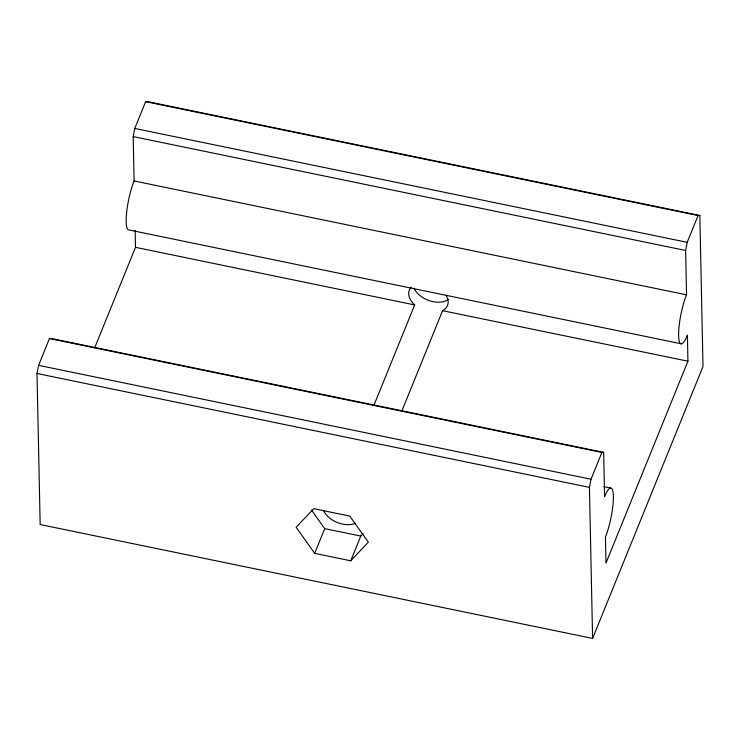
<?xml version="1.0" encoding="UTF-8"?>
<svg xmlns="http://www.w3.org/2000/svg" width="740" height="740" viewBox="0 0 740 740"><rect width="100%" height="100%" fill="white"/><g stroke="black" fill="none" stroke-linecap="round" stroke-linejoin="round"><path stroke-width="1.11" d="M37 373.496L38.591 365.347L49.46 338.559L51.217 338.476L603.655 452.353L604.589 496.707A29.406 6.031 -78.4 0 1 613.377 496.272A29.406 6.031 -78.4 0 1 605.431 537.027L605.977 563.075L687.941 361.203L687.395 335.155A29.406 6.031 -78.4 0 1 678.608 335.599A29.406 6.031 -78.4 0 1 686.544 294.835L685.619 250.481L687.21 242.332L698.079 215.553L699.837 215.46L703 366.504L592.601 638.416L40.164 524.54L37 373.496L589.438 487.373L592.601 638.416M681.355 343.813L128.917 229.937A29.406 6.031 -78.4 0 1 126.642 212.436A29.406 6.031 -78.4 0 1 134.107 180.958L133.181 136.604L134.763 128.446L145.641 101.667L147.399 101.584L699.837 215.46M589.438 487.373L591.029 479.224L601.898 452.445L603.655 452.353M94.729 347.726L135.494 247.327L135.143 230.334M373.913 405.326L414.678 304.936A20.581 13.468 22.1 0 1 411.19 287.25M314.676 553.354L296.167 527.287L313.732 508.658L349.817 516.095L368.326 542.161L350.751 560.791L314.676 553.354L324.712 528.638L311.494 510.017M401.82 411.07L442.585 310.689A20.581 13.468 22.1 0 0 445.98 295.232M350.751 560.791L360.787 536.074L363.081 533.642M442.585 310.689L687.941 361.203M145.641 101.667L698.079 215.553M134.763 128.446L687.21 242.332M133.181 136.604L685.619 250.481M134.107 180.958L686.544 294.835M135.494 247.327L414.678 304.936M49.46 338.559L601.898 452.445M38.591 365.347L591.029 479.224M603.831 486.652L610.63 488.049M324.712 528.638L360.787 536.074M448.44 299.349A20.581 13.468 22.1 0 1 429.681 300.792A20.581 13.468 22.1 0 1 414.012 288.212M355.514 523.3A20.581 13.468 22.1 0 1 323.685 510.683"/></g></svg>
